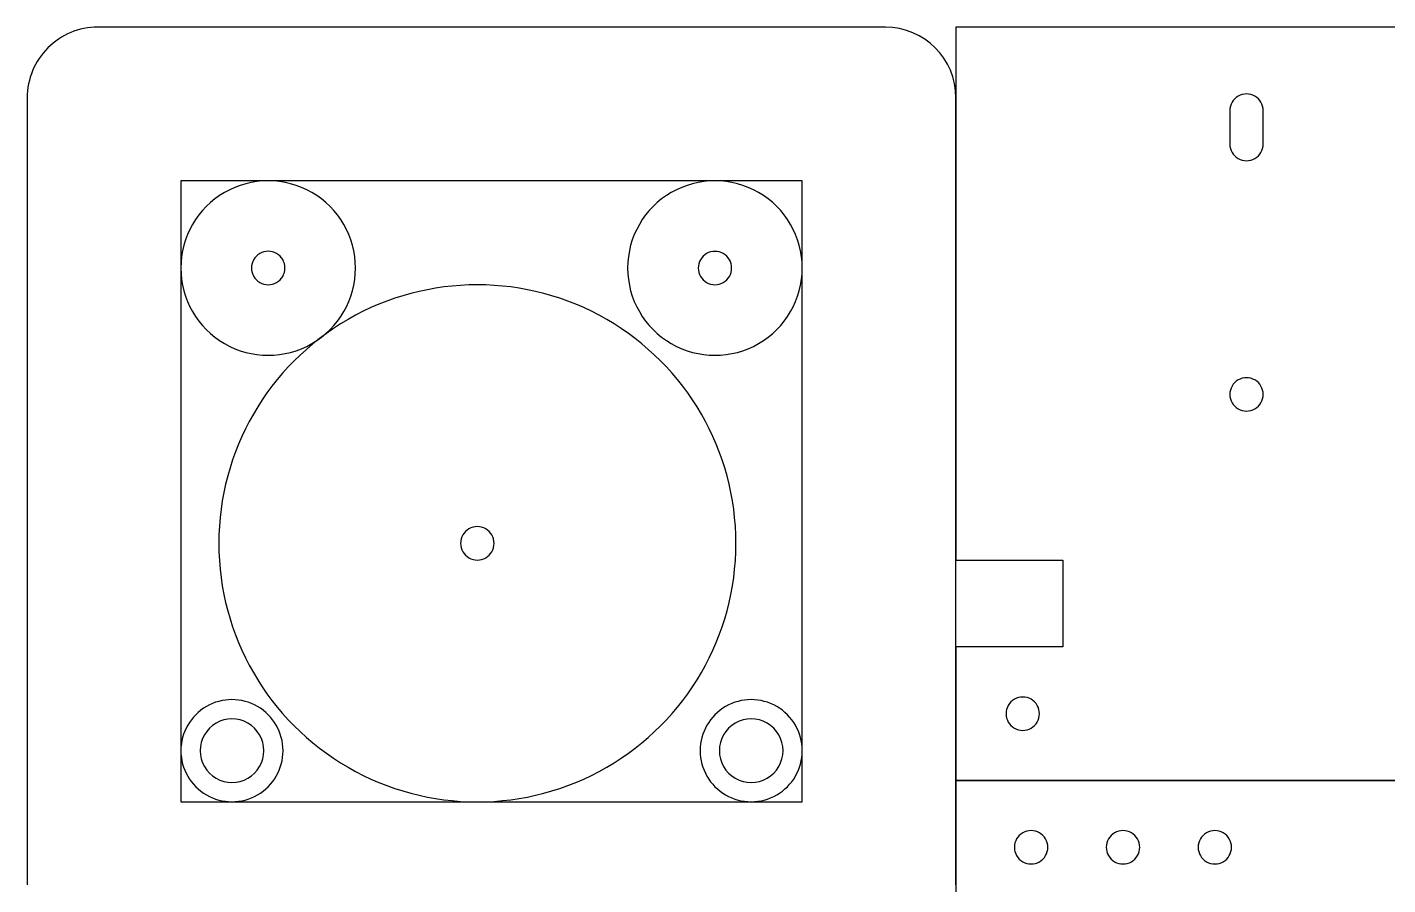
# Model space of a CAD drawing. Extents: x 0 to 508, y 0 to 304.
# Drawn here: x 0.1 to 203.8, y 175.6 to 304 of the extents above; entities that cross this region are included whole.
import ezdxf

# ---------------------------------------------------------------- set-up
doc = ezdxf.new("R2010")
doc.units = 0
doc.layers.get('0').update_dxf_attribs({"linetype": 'CONTINUOUS'})

msp = doc.modelspace()

# ---------------------------------------------------------------- linework, layer by layer
at = {"color": 7}
for points in [[(128.560751, 304.010272), (10.680779, 304.010272)], [(139.120774, 304.010272), (139.120774, 224.190264)], [(318.470756, 304.010272), (139.120774, 304.010272)], [(0.120756, 293.450275), (0.120756, 175.570269)], [(139.120774, 175.570269), (139.120774, 293.450275)], [(180.107934, 291.51027), (180.107934, 286.510254)], [(185.10795, 286.510254), (185.10795, 291.51027)], [(23.120773, 281.010254), (23.120773, 188.010266)], [(116.120757, 281.010254), (23.120773, 281.010254)], [(116.120757, 188.010266), (116.120757, 281.010254)], [(139.120774, 224.190264), (155.120763, 224.190264)], [(155.120763, 224.190264), (155.120763, 211.190258)], [(155.120763, 211.190258), (139.120774, 211.190258)], [(139.120774, 211.190258), (139.120774, 191.190264)], [(139.120774, 191.190264), (298.47077, 191.190264)], [(139.120774, 191.190264), (139.120774, 171.190266)], [(325.846122, 191.190264), (139.120774, 191.190264)], [(23.120773, 188.010266), (116.120757, 188.010266)]]:
    msp.add_lwpolyline(points, dxfattribs=at)
for points in [[(38.689068, 267.941954)], [(49.257373, 267.941954)], [(105.552478, 267.941954)], [(116.120757, 267.941954)], [(185.10795, 249.010276)], [(69.992478, 226.710264)], [(106.192479, 226.710264)], [(151.620776, 201.190262)], [(35.528673, 195.655663)], [(38.411573, 195.655663)], [(113.237857, 195.655663)], [(116.120757, 195.655663)], [(152.870773, 181.190262)], [(166.620772, 181.190262)], [(180.370771, 181.190262)]]:
    msp.add_lwpolyline(points, close=True, dxfattribs=at)
for points in [[(10.680779, 304.010272), (7.88009, 304.010278), (5.194107, 302.897713), (3.213718, 300.917329)], [(139.120774, 293.450275), (139.120773, 299.282399), (134.392902, 304.01027), (128.560777, 304.010272)], [(3.213718, 300.917329), (1.233328, 298.936944), (0.120757, 296.250964), (0.120756, 293.450275)], [(181.357938, 293.675341), (180.584433, 293.228757), (180.107934, 292.403437), (180.107934, 291.51027)], [(183.857946, 293.675341), (183.084441, 294.121924), (182.131443, 294.121924), (181.357938, 293.675341)], [(185.10795, 291.51027), (185.10795, 292.403437), (184.631452, 293.228757), (183.857946, 293.675341)], [(180.107934, 286.510254), (180.107934, 285.617087), (180.584433, 284.791767), (181.357938, 284.345183)], [(183.857946, 284.345183), (184.631452, 284.791767), (185.10795, 285.617087), (185.10795, 286.510254)], [(181.357938, 284.345183), (182.131443, 283.8986), (183.084441, 283.8986), (183.857946, 284.345183)], [(42.723223, 279.259434), (38.679877, 281.593861), (33.698269, 281.593861), (29.654923, 279.259434)], [(109.586607, 279.259434), (105.543261, 281.593861), (100.561653, 281.593861), (96.518307, 279.259434)], [(29.654923, 279.259434), (25.611577, 276.925007), (23.120773, 272.610808), (23.120773, 267.941954)], [(49.257373, 267.941954), (49.257373, 272.610808), (46.766569, 276.925007), (42.723223, 279.259434)], [(96.518307, 279.259434), (92.474961, 276.925007), (89.984157, 272.610808), (89.984157, 267.941954)], [(116.120757, 267.941954), (116.120757, 272.610808), (113.629953, 276.925007), (109.586607, 279.259434)], [(34.937626, 270.111195), (34.163388, 269.663498), (33.687285, 268.836311), (33.689078, 267.941954)], [(37.44052, 270.111195), (36.666283, 270.558892), (35.711864, 270.558892), (34.937626, 270.111195)], [(38.689068, 267.941954), (38.690862, 268.836311), (38.214758, 269.663498), (37.44052, 270.111195)], [(101.802466, 270.107025), (101.028961, 269.660441), (100.552462, 268.835121), (100.552462, 267.941954)], [(104.302474, 270.107025), (103.528969, 270.553608), (102.575971, 270.553608), (101.802466, 270.107025)], [(105.552478, 267.941954), (105.552478, 268.835121), (105.075979, 269.660441), (104.302474, 270.107025)], [(23.120773, 267.941954), (23.120773, 263.2731), (25.611577, 258.958901), (29.654923, 256.624474)], [(33.689078, 267.941954), (33.687285, 267.047598), (34.163388, 266.22041), (34.937626, 265.772713)], [(37.44052, 265.772713), (38.214758, 266.22041), (38.690862, 267.047598), (38.689068, 267.941954)], [(42.723223, 256.624474), (46.766569, 258.958901), (49.257373, 263.2731), (49.257373, 267.941954)], [(86.848325, 260.242312), (74.871535, 267.1599), (60.113432, 267.1599), (48.136641, 260.242312)], [(89.984157, 267.941954), (89.984157, 263.2731), (92.474961, 258.958901), (96.518307, 256.624474)], [(100.552462, 267.941954), (100.552462, 267.048787), (101.028961, 266.223467), (101.802466, 265.776884)], [(104.302474, 265.776884), (105.075979, 266.223467), (105.552478, 267.048787), (105.552478, 267.941954)], [(109.586607, 256.624474), (113.629953, 258.958901), (116.120757, 263.2731), (116.120757, 267.941954)], [(34.937626, 265.772713), (35.711864, 265.325016), (36.666283, 265.325016), (37.44052, 265.772713)], [(101.802466, 265.776884), (102.575971, 265.3303), (103.528969, 265.3303), (104.302474, 265.776884)], [(48.136641, 260.242312), (36.15985, 253.324725), (28.785255, 240.541261), (28.792487, 226.710264)], [(106.192479, 226.710264), (106.199712, 240.541261), (98.825116, 253.324725), (86.848325, 260.242312)], [(29.654923, 256.624474), (33.698269, 254.290047), (38.679877, 254.290047), (42.723223, 256.624474)], [(96.518307, 256.624474), (100.561653, 254.290047), (105.543261, 254.290047), (109.586607, 256.624474)], [(181.357938, 251.175346), (180.584433, 250.728763), (180.107934, 249.903443), (180.107934, 249.010276)], [(183.857946, 251.175346), (183.084441, 251.62193), (182.131443, 251.62193), (181.357938, 251.175346)], [(185.10795, 249.010276), (185.10795, 249.903443), (184.631452, 250.728763), (183.857946, 251.175346)], [(180.107934, 249.010276), (180.107934, 248.117109), (180.584433, 247.291789), (181.357938, 246.845205)], [(183.857946, 246.845205), (184.631452, 247.291789), (185.10795, 248.117109), (185.10795, 249.010276)], [(181.357938, 246.845205), (182.131443, 246.398622), (183.084441, 246.398622), (183.857946, 246.845205)], [(66.241036, 228.879505), (65.466798, 228.431808), (64.990695, 227.60462), (64.992488, 226.710264)], [(68.74393, 228.879505), (67.969692, 229.327202), (67.015274, 229.327202), (66.241036, 228.879505)], [(69.992478, 226.710264), (69.994272, 227.60462), (69.518168, 228.431808), (68.74393, 228.879505)], [(28.792487, 226.710264), (28.785255, 212.879267), (36.15985, 200.095803), (48.136641, 193.178215)], [(64.992488, 226.710264), (64.990695, 225.815907), (65.466798, 224.98872), (66.241036, 224.541023)], [(68.74393, 224.541023), (69.518168, 224.98872), (69.994272, 225.815907), (69.992478, 226.710264)], [(86.848325, 193.178215), (98.825116, 200.095803), (106.199712, 212.879267), (106.192479, 226.710264)], [(66.241036, 224.541023), (67.015274, 224.093326), (67.969692, 224.093326), (68.74393, 224.541023)], [(34.588873, 202.276774), (32.223378, 203.642493), (29.308968, 203.642493), (26.943473, 202.276774)], [(112.298057, 202.276774), (109.932562, 203.642493), (107.018152, 203.642493), (104.652657, 202.276774)], [(150.370772, 203.355333), (149.597266, 203.801916), (148.644269, 203.801916), (147.870763, 203.355333)], [(26.943473, 202.276774), (24.577978, 200.911054), (23.120773, 198.387101), (23.120773, 195.655663)], [(38.411573, 195.655663), (38.411573, 198.387101), (36.954368, 200.911054), (34.588873, 202.276774)], [(104.652657, 202.276774), (102.287162, 200.911054), (100.829957, 198.387101), (100.829957, 195.655663)], [(116.120757, 195.655663), (116.120757, 198.387101), (114.663552, 200.911054), (112.298057, 202.276774)], [(147.870763, 203.355333), (147.097258, 202.908749), (146.620759, 202.083429), (146.620759, 201.190262)], [(151.620776, 201.190262), (151.620776, 202.083429), (151.144277, 202.908749), (150.370772, 203.355333)], [(28.384923, 199.780109), (26.911401, 198.92937), (26.003673, 197.35714), (26.003673, 195.655663)], [(33.147423, 199.780109), (31.673901, 200.630848), (29.858446, 200.630848), (28.384923, 199.780109)], [(35.528673, 195.655663), (35.528673, 197.35714), (34.620946, 198.92937), (33.147423, 199.780109)], [(106.094107, 199.780109), (104.620584, 198.92937), (103.712857, 197.35714), (103.712857, 195.655663)], [(110.856607, 199.780109), (109.383084, 200.630848), (107.567629, 200.630848), (106.094107, 199.780109)], [(113.237857, 195.655663), (113.237857, 197.35714), (112.330129, 198.92937), (110.856607, 199.780109)], [(146.620759, 201.190262), (146.620759, 200.297095), (147.097258, 199.471775), (147.870763, 199.025191)], [(150.370772, 199.025191), (151.144277, 199.471775), (151.620776, 200.297095), (151.620776, 201.190262)], [(147.870763, 199.025191), (148.644269, 198.578608), (149.597266, 198.578608), (150.370772, 199.025191)], [(23.120773, 195.655663), (23.120773, 192.924225), (24.577978, 190.400271), (26.943473, 189.034552)], [(26.003673, 195.655663), (26.003673, 193.954186), (26.911401, 192.381956), (28.384923, 191.531217)], [(33.147423, 191.531217), (34.620946, 192.381956), (35.528673, 193.954186), (35.528673, 195.655663)], [(34.588873, 189.034552), (36.954368, 190.400271), (38.411573, 192.924225), (38.411573, 195.655663)], [(100.829957, 195.655663), (100.829957, 192.924225), (102.287162, 190.400271), (104.652657, 189.034552)], [(103.712857, 195.655663), (103.712857, 193.954186), (104.620584, 192.381956), (106.094107, 191.531217)], [(110.856607, 191.531217), (112.330129, 192.381956), (113.237857, 193.954186), (113.237857, 195.655663)], [(112.298057, 189.034552), (114.663552, 190.400271), (116.120757, 192.924225), (116.120757, 195.655663)], [(28.384923, 191.531217), (29.858446, 190.680478), (31.673901, 190.680478), (33.147423, 191.531217)], [(48.136641, 193.178215), (60.113432, 186.260628), (74.871535, 186.260628), (86.848325, 193.178215)], [(106.094107, 191.531217), (107.567629, 190.680478), (109.383084, 190.680478), (110.856607, 191.531217)], [(26.943473, 189.034552), (29.308968, 187.668833), (32.223378, 187.668833), (34.588873, 189.034552)], [(104.652657, 189.034552), (107.018152, 187.668833), (109.932562, 187.668833), (112.298057, 189.034552)], [(149.120761, 183.355333), (148.347256, 182.90875), (147.870757, 182.083429), (147.870757, 181.190262)], [(151.620769, 183.355333), (150.847264, 183.801916), (149.894266, 183.801916), (149.120761, 183.355333)], [(152.870773, 181.190262), (152.870773, 182.083429), (152.394274, 182.90875), (151.620769, 183.355333)], [(162.87076, 183.355333), (162.097254, 182.90875), (161.620755, 182.083429), (161.620756, 181.190262)], [(165.370768, 183.355333), (164.597263, 183.801917), (163.644265, 183.801917), (162.87076, 183.355333)], [(166.620772, 181.190262), (166.620772, 182.083429), (166.144273, 182.90875), (165.370768, 183.355333)], [(176.620759, 183.355333), (175.847253, 182.90875), (175.370755, 182.083429), (175.370755, 181.190262)], [(179.120767, 183.355333), (178.347262, 183.801916), (177.394264, 183.801916), (176.620759, 183.355333)], [(180.370771, 181.190262), (180.370771, 182.083429), (179.894272, 182.90875), (179.120767, 183.355333)], [(147.870757, 181.190262), (147.870757, 180.297095), (148.347256, 179.471775), (149.120761, 179.025192)], [(151.620769, 179.025192), (152.394274, 179.471775), (152.870773, 180.297095), (152.870773, 181.190262)], [(161.620756, 181.190262), (161.620755, 180.297095), (162.097254, 179.471775), (162.87076, 179.025191)], [(165.370768, 179.025191), (166.144273, 179.471775), (166.620772, 180.297095), (166.620772, 181.190262)], [(175.370755, 181.190262), (175.370755, 180.297095), (175.847253, 179.471775), (176.620759, 179.025192)], [(179.120767, 179.025192), (179.894272, 179.471775), (180.370771, 180.297095), (180.370771, 181.190262)], [(149.120761, 179.025192), (149.894266, 178.578608), (150.847264, 178.578608), (151.620769, 179.025192)], [(162.87076, 179.025191), (163.644265, 178.578608), (164.597263, 178.578608), (165.370768, 179.025191)], [(176.620759, 179.025192), (177.394264, 178.578608), (178.347262, 178.578608), (179.120767, 179.025192)]]:
    msp.add_open_spline(points, degree=3, dxfattribs=at)

doc.saveas('drawing.dxf')
